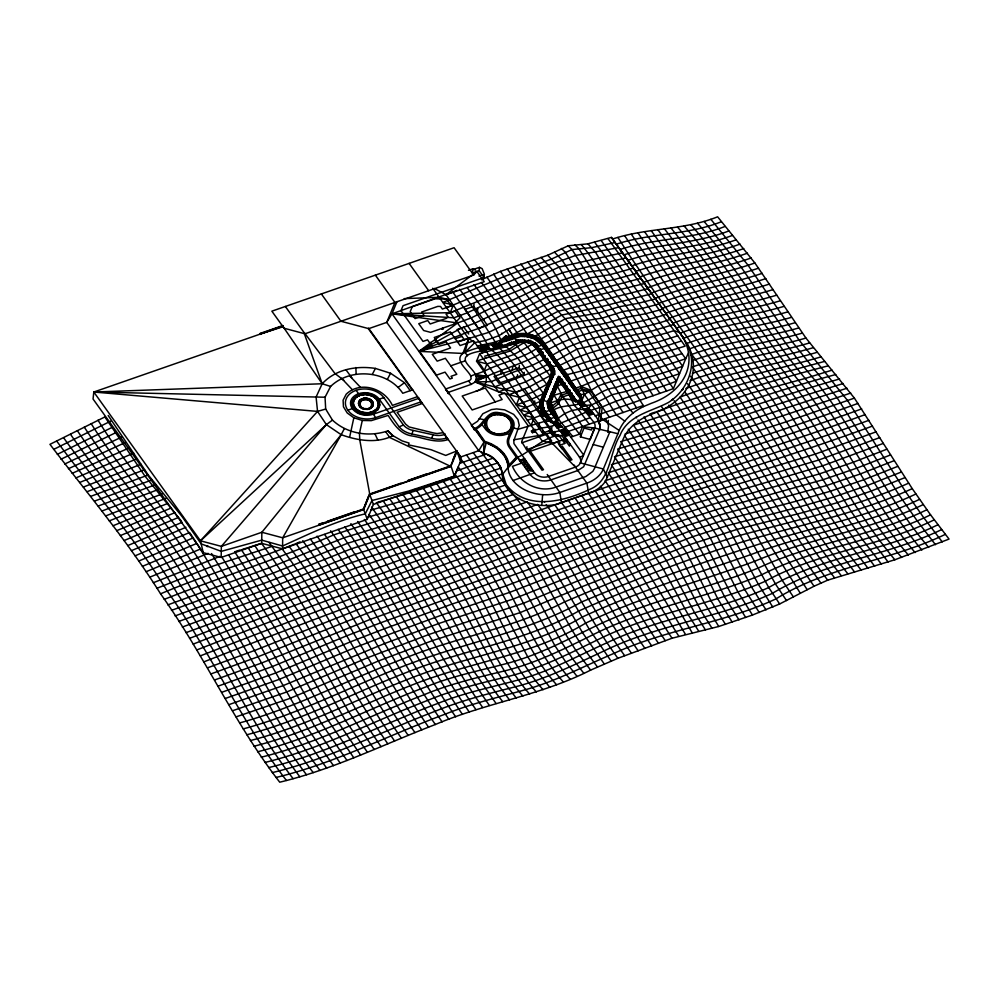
<?xml version="1.0" encoding="UTF-8"?>
<svg xmlns="http://www.w3.org/2000/svg" width="999" height="999" viewBox="0 0 999 999"><rect width="100%" height="100%" fill="white"/><g stroke="black" fill="none" stroke-linecap="round" stroke-linejoin="round"><path stroke-width="1.5" d="M542.682 403.271L543.843 410.152L544.018 408.491M365.696 409.278C356.768 409.927 356.993 396.953 366.059 398.676C374.975 398.014 374.75 410.989 365.696 409.278L365.696 408.641C358.204 409.19 358.391 398.301 366.009 399.75C373.501 399.188 373.301 410.089 365.696 408.641M366.233 393.693L366.221 394.405L372.577 396.091L375.174 397.764L376.086 397.377C388.986 409.553 364.56 420.679 355.669 410.564C342.757 398.401 367.182 387.275 376.086 397.377M544.355 346.491L542.519 343.931L542.332 345.592L544.205 347.615M546.803 349.9L544.967 347.34L544.792 349.013L547.927 352.297L549.075 354.982L549.25 353.034L547.415 350.761L547.24 352.422M550.474 354.745L550.324 356.144L549.687 355.831L549.862 354.17L551.698 356.456L551.673 358.616M551.785 411.75L549.949 409.19L549.775 410.851L554.208 416.995M554.145 360.152L552.31 357.592L552.135 359.253M481.406 279.745L500.487 271.378L547.702 255.257L568.206 245.791L587.912 243.843L595.454 252.235L606.268 269.568L635.888 309.465L679.545 373.713L625.649 391.508L612.325 394.63L591.733 404.87L588.498 407.954L584.003 409.515L578.259 409.353L571.628 410.564L564.81 413.561L556.343 419.518L552.222 414.223L552.397 412.599L554.233 414.885L554.208 417.045M556.593 363.286L556.443 364.685L554.582 362.662L554.757 361.001L556.593 363.286L556.568 365.434M559.04 366.983L557.205 364.41L557.03 366.084L558.903 368.094M561.488 370.392L559.652 367.832L559.477 369.493L561.351 371.516M563.936 373.813L562.1 371.253L561.925 372.914L563.786 374.925M566.383 377.222L564.547 374.662L564.373 376.323L566.233 378.346M568.831 380.644L566.995 378.072L566.82 379.745M571.278 384.053L569.442 381.493L569.268 383.154M571.715 386.576L571.89 384.902L573.726 387.187L573.701 389.348M576.173 390.884L574.338 388.324L574.163 389.985L575.998 392.532L576.186 390.597M578.621 394.293L576.785 391.733L576.61 393.394L578.483 395.417M283.117 326.698L260.289 334.053L260.364 333.354L282.867 325.524L282.792 326.223L93.806 392.02L93.057 399.026L203.222 552.659L221.179 557.43L221.353 546.366L326.373 424.625L332.455 420.104C347.103 433.853 369.193 437.3 387.924 430.856L392.932 435.689L402.172 440.921L409.041 443.057L408.479 444.855L431.006 449.687L445.741 455.432L457.067 450.824M221.179 557.43L261.688 543.331L261.85 532.267L341.208 434.702L344.305 428.696M261.688 543.331L282.53 548.876L282.692 537.812L341.208 434.702C357.542 440.609 376.96 443.818 392.932 435.689L387.949 430.844M506.63 337.974L516.945 334.528L527.647 333.753L535.626 336.301L540.047 339.136L540.746 340.634L536.063 337.637L527.622 334.94L527.647 333.753C517.994 332.392 507.567 335.477 500.124 341.621L503.796 346.74C513.498 344.68 527.285 337.262 535.277 347.515L550.674 369.155L551.523 372.802L550.998 375.187C556.393 369.967 549.575 362.812 546.428 358.678L545.079 361.176M537.737 350.936L539.085 348.439L535.639 343.831L535.564 346.99L550.249 367.482L551.773 371.128L551.311 374.812L540.859 399.837C537.337 408.716 545.054 417.257 551.186 422.627L557.929 420.279C556.793 413.074 546.853 408.042 549.675 400.025L559.315 376.648L562.749 381.443M522.677 342.045L524.413 341.446L529.383 342.52L535.564 346.99L534.378 346.441L535.639 343.831M547.952 403.608L548.888 406.506L550.037 406.668L556.605 416.471C554.058 412.262 548.264 407.58 550.474 401.948L559.178 380.819L559.315 376.648L559.452 381.206L550.686 402.46L550.237 406.069L549.175 404.008L547.952 403.608L547.877 402.135L550.162 404.845M580.719 434.053L580.419 436.85L590.247 439.473L594.692 428.022A10.277 7.48 6.1 0 0 593.868 422.277L576.236 400.224L575.112 400.611L572.29 398.214L558.379 378.896M499.063 414.772C480.694 412.599 483.728 437.062 501.56 433.591C517.494 432.255 511.863 414.11 499.063 414.772L499.113 413.661C487.012 411.151 485.239 425.661 475.899 428.871L484.89 441.421L487.937 442.457A36.713 26.723 6.1 0 1 508.578 462.362L509.128 464.985L516.283 457.192L509.303 447.452A16.696 12.15 6.1 0 1 507.954 438.111L512.712 426.248L512.487 422.215L511.163 419.642L507.642 416.383L499.113 413.661M366.009 399.75L366.059 398.676M365.522 414.26L365.597 412.937M549.712 418.606L549.6 417.957L551.848 421.079L544.467 421.441L518.444 429.183L512.262 427.659C509.852 432.942 503.508 434.79 498.114 434.415L498.151 433.653M539.672 349.725L535.214 343.806M545.317 411.975L545.242 412.962L545.454 410.751L545.392 411.563M551.323 366.046L551.923 366.795L548.876 362.637M549.55 418.394L547.764 415.397M551.523 358.391L547.889 352.684M551.76 413.586L547.664 405.781M556.418 365.222L554.02 361.376M562.362 380.869L564.148 383.866L563.561 383.117M564.772 384.677L566.608 387.287L566.783 385.614M567.257 387.699L569.055 390.696L568.456 389.947M568.693 381.718L568.831 380.357M571.278 383.766L571.103 385.714L566.246 378.446M569.705 391.108L571.503 394.118L570.854 393.806M572.152 394.53L573.95 397.527L573.351 396.778M573.551 389.123L569.917 383.416M540.409 349.712L540.459 348.913L540.259 351.124L542.12 353.134L541.52 352.385M540.409 351.336L539.722 349.288L539.822 349.937M542.857 354.745L542.17 352.697M545.304 358.166L545.229 356.968L542.707 354.533L542.919 352.322L542.732 353.983M547.752 361.576L546.428 359.215M547.752 359.965L547.814 359.153L547.602 361.363L549.462 363.374L549.65 361.713M547.839 414.972L547.902 414.173L547.689 416.371M559.989 378.658L559.865 377.897M562.437 382.068L562.499 379.645M564.885 385.477L564.947 383.054L564.885 383.866M567.332 388.898L567.332 387.275M569.78 390.696L569.842 389.885L569.792 392.27M572.24 395.729L572.227 394.106M682.205 336.213L687.836 344.905A77.21 56.194 6.1 0 1 661.788 410.114L649.412 415.109A62.887 45.767 6.1 0 0 623.301 438.811L605.756 480.769A39.485 28.746 6.1 0 1 592.944 491.733L556.893 504.258A39.436 28.696 6.1 0 1 541.77 505.407L542.644 494.655A35.577 25.899 6.1 0 1 508.079 467.869C507.817 454.732 495.679 445.454 483.991 442.12L391.983 313.811L397.015 301.586M524.35 342.083L524.413 341.446M540.559 351.548L541.021 352.135M539.41 341.758L539.522 340.696L540.134 341.845M260.539 334.403L260.364 333.354M282.854 326.623L282.929 325.924M351.785 403.009L353.109 402.709L353.446 405.332L352.172 405.706M353.609 400.487L354.995 398.151L353.609 400.487L352.36 400.387M353.446 405.332L356.618 409.752L359.215 411.413L358.529 412.4M354.87 407.592L347.877 410.239A20.542 14.948 6.1 0 1 356.081 390.322A20.542 14.948 6.1 0 1 383.878 397.702L403.446 425.025A15.41 11.214 6.1 0 0 411.138 429.957L435.015 435.189A15.41 11.214 6.1 0 0 442.919 434.977L444.742 434.453L442.932 432.704L437.075 433.554L433.616 432.967L409.066 426.948L405.619 424.138L397.127 412.3L422.077 403.608L420.854 401.898M356.168 396.016L357.068 396.528L359.902 395.392M354.67 407.492L356.631 409.578L355.669 410.564M359.79 395.042L357.068 396.528M359.415 406.019L360.502 406.056M359.215 411.413L356.631 409.578M362.387 398.663L362.937 400.137M362.575 393.793L362.899 394.493A12.587 9.153 6.1 0 1 377.959 406.78A12.587 9.153 6.1 0 1 356.818 409.453A12.587 9.153 6.1 0 1 362.974 394.505C368.481 393.369 376.211 396.128 378.346 402.185L379.57 402.247M361.888 413.661L362.287 412.387L368.918 412.837L374.737 410.814L375.587 411.925M366.233 394.23L362.899 394.493M369.543 394.78L369.867 394.293M369.18 414.16L368.918 412.837M372.602 395.916L373.226 395.554M362.125 407.917A7.28 5.295 6.1 0 1 360.914 399.488A7.28 5.295 6.1 0 1 372.29 401.361L371.203 402.335M371.89 412.125L375.674 417.632L421.303 401.748M318.693 525.274L363.386 509.415L368.494 496.491M376.923 399.912L378.696 404.632L379.957 404.945M377.16 399.662L383.866 397.714M377.897 409.952C375.399 407.629 372.639 414.248 368.893 413.012M379.383 407.567L378.196 406.843L376.823 409.19M378.696 404.632L378.184 407.018M363.386 509.415L369.605 493.768M282.53 548.876L367.245 519.38L363.686 509.615L369.917 493.968M419.006 350.499L418.918 351.373L462.862 353.434C480.756 344.667 501.086 344.605 519.23 336.576M418.469 397.789L421.566 403.221L421.191 402.709M418.743 399.3L418.856 398.326L373.214 414.223A15.41 11.214 6.1 0 1 352.372 408.678A15.41 11.214 6.1 0 1 358.529 393.731A15.41 11.214 6.1 0 1 379.37 399.275L399.125 426.81A20.542 14.948 6.1 0 0 409.365 433.391L434.215 438.861A20.542 14.948 6.1 0 0 447.202 437.862L447.09 438.823M455.082 310.876L459.965 317.882L453.409 324.425L442.719 328.147L443.331 328.996L442.207 329.395L442.357 328.072M451.398 305.931L446.491 299.101L435.052 298.813L412.237 306.73L410.177 311.738L415.072 318.569L424.076 315.434L421.628 312.025L437.824 306.381L440.522 306.456L442.395 309.053L451.411 305.719M445.741 389.897L445.854 388.936L469.742 380.469L471.128 378.883L470.716 376.011C467.957 369.805 453.796 360.364 462.862 353.434L468.593 338.549L488.748 332.367L550.486 302.06L640.821 278.371M448.189 393.306L448.301 392.345L471.116 384.403C492.994 371.166 518.731 366.021 540.934 353.559M444.368 433.903L447.465 439.335L447.152 438.299M444.642 435.414L444.817 433.753M566.308 438.736L559.24 441.171C545.067 425.449 536.101 406.031 522.527 389.785C512.874 375.324 504.32 358.891 489.885 348.838L478.434 328.521L464.835 309.016M369.53 494.468L450.537 466.271L450.611 465.571M367.245 519.38L373.401 504.433L454.395 476.236L450.911 465.759M475.499 270.13L472.827 268.818L472.377 273.014L479.133 270.667L479.483 267.332L482.155 268.656L484.378 274.163L484.028 277.497L403.034 305.694L400.986 310.677L423.014 341.408L427.522 339.847L429.657 342.832L430.781 342.432L431.393 343.294L430.269 343.681L432.417 346.665L419.368 351.211L436.501 375.112L445.054 372.14L449.95 378.971L452.36 378.134L451.048 376.298L456.83 374.288L445.367 358.291L437.175 361.151L432.28 354.32L450.599 347.939L446.228 341.858L439.16 344.318L437.025 341.333L435.901 341.72L435.289 340.871L436.413 340.484L434.265 337.487L445.279 333.654L444.655 332.804L445.791 332.417L446.403 333.266L450.337 331.893L460.127 345.554L473.626 340.859L482.205 352.809L506.368 346.715L517.807 358.129L543.556 393.618L529.87 400.05L516.358 404.92L519.443 397.402L533.016 391.958L546.828 384.365L514.248 342.595M629.807 263.012L606.268 269.568L586.475 272.277L539.398 287.612L511.988 300.449L491.695 307.842L471.128 317.944L457.592 322.964L418.918 351.373L464.935 333.216L487.437 325.374L473.776 306.331L474.013 304.121M474.762 323.389L452.797 292.02L391.983 313.811L386.738 322.377L368.731 328.646L340.934 321.253L321.353 293.943M477.46 311.463L477.809 308.129M471.64 426.011L471.753 425.05L477.51 421.328L482.854 413.736L491.433 409.59L496.628 408.928L504.595 409.865L513.648 414.36L517.919 419.518L519.28 425.349L513.798 440.684L513.961 443.618L534.515 472.814A10.277 7.48 6.1 0 0 548.401 476.511L575.412 467.107A10.277 7.48 6.1 0 0 579.507 457.142L583.241 455.844M483.766 320.254L483.903 319.018M474.088 429.42L474.275 427.759M484.652 356.218L508.878 349.625L518.581 342.719M501.785 333.816L501.848 333.167M490.671 444.68L490.746 443.981L493.731 446.316M504.245 337.125L506.118 335.939M500.774 374.076L501.011 371.853M504.957 341.009L504.857 337.949L500.124 341.621M506.331 338.861L505.806 340.709L506.331 338.861C515.209 334.902 525.861 332.792 534.902 337.512L534.727 339.173L542.032 345.167L537.537 346.728L535.177 344.193L530.269 341.421M496.565 448.164L496.64 447.465M517.482 456.918L508.503 466.708C508.116 458.978 503.009 452.297 496.915 447.902L496.99 447.202M508.429 339.473L509.353 337.874L509.178 339.535L506.181 340.259M508.291 343.693L508.991 344.18L511.675 342.507L515.746 341.795L516.308 339.722M508.628 344.156L509.14 342.782M509.453 339.435L509.915 337.674L510.726 338.311C521.241 334.203 535.302 335.302 542.382 345.154L544.18 348.151L544.355 346.203M510.676 338.698L510.826 337.287L510.302 339.148L513.686 337.924L513.848 336.301L512.924 337.912M512.4 334.727L511.238 332.48M511.251 338.449L509.353 336.388L508.516 337.637M511.251 343.406L511.401 342.008M501.448 452.422L499.987 450.249M501.86 452.222L500.387 450.025M513.498 342.62L516.171 340.946C529.732 336.888 491.496 350.599 488.436 349.088C481.755 351.773 462.812 352.222 465.422 360.776C467.769 367.37 480.332 373.988 474.962 381.918L498.588 391.908L519.443 397.402M513.961 337.874L514.423 336.114L517.132 335.427L516.67 337.075M512.362 370.042L512.724 366.708M503.434 454.782L503.508 454.083M503.871 454.62L503.946 453.921M516.733 340.746L514.235 337.774M506.381 459.852L506.456 459.14M506.88 459.752L506.955 459.053M507.33 462.487L507.405 461.788M518.506 340.659L520.479 339.885M507.829 462.437L507.904 461.738M551.873 427.122L551.56 429.982L542.569 433.116L532.579 419.193L532.767 417.445L529.195 411.451L515.546 392.345M517.257 376.873L517.494 374.65M507.892 465.172L507.967 464.473M519.605 334.977L519.23 336.613L521.878 336.376L522.165 334.79M541.77 505.407A40.734 29.645 6.1 0 1 502.697 478.496L502.222 474.9L508.154 467.17M508.503 466.708L508.578 466.009M519.118 367.694L494.018 376.423L498.913 383.254L524.013 374.525L519.118 367.694L519.355 365.472M522.539 336.426L523.214 336.401M520.429 340.322L522.465 339.735M522.739 335.839L522.827 334.927L523.763 335.402M523.876 336.451L524.55 336.426M521.878 336.413L524.55 336.476L524.762 334.84M524.463 339.772L532.055 342.245M530.469 337.5L527.222 336.775L527.347 335.14M524.013 374.525L524.25 372.302M538.186 408.316L524.575 388.923M530.319 341.034L528.384 340.821M531.093 337.749L531.73 337.899M534.727 339.173L532.355 338.099L532.317 336.463L537.087 338.748L536.913 340.422M521.715 442.869L546.815 434.128L551.71 440.959L526.61 449.7L521.64 441.745L528.221 425.774L504.795 393.119L499.013 395.129L502.16 399.525L472.177 409.965L462.187 396.041L485.277 388.012L495.254 401.923M533.741 342.732L534.065 343.394M535.177 344.243L535.352 342.582M536.463 345.429L536.638 343.768M537.562 340.247L537.662 339.335L538.336 340.309M526.61 449.7L526.935 446.715M537.812 347.702L537.712 345.067L537.537 346.728L553.658 370.03L553.846 368.369M538.886 341.845L539.06 340.184L537.087 338.748M540.022 349.712L544.48 348.576L544.143 346.678M540.596 343.431L540.771 341.77L538.648 340.047M534.515 403.196L534.752 400.974M534.989 429.233L534.702 431.918L532.455 432.692L532.742 430.02M542.182 345.379L542.207 343.506L540.309 341.583L552.01 357.155L551.823 358.828M541.633 351.423L541.808 352.934M542.981 345.904L543.131 344.505M542.432 353.559L542.607 351.898M538.424 406.094L538.099 409.19L541.77 414.31M545.429 349.313L545.579 347.914M545.367 355.744L545.154 357.942L547.065 359.528M546.803 349.625L546.628 351.573L544.218 347.714M546.928 351.998L547.102 350.337M538.886 427.997L539.373 423.526M540.996 408.404L541.583 416.059L554.607 434.228L562.087 435.864L569.442 446.103L569.717 443.481M546.378 359.652L547.202 358.304M548.026 351.336L547.877 352.734L547.24 352.372M542.819 401.336L542.657 402.709L543.568 397.952L540.834 399.837L542.307 398.064L552.459 373.414L553.733 373.301L554.183 371.89L551.373 374.013M550.998 375.187L552.459 373.414L553.733 373.301L543.006 400.774L544.755 395.754L544.03 397.752M547.477 360.602L547.502 358.728M558.528 376.723L548.226 401.798L543.306 400.499L544.155 398.564L543.493 398.838M543.768 398.376L543.306 399.513M543.044 408.241L543.219 406.581M548.214 362.212L548.676 362.862M544.667 397.19L545.117 394.867M549.375 355.407L549.038 353.509M548.975 361.663L549.15 363.174M545.754 394.068L547.664 388.711M549.775 363.811L549.949 362.137M542.569 433.116L542.882 430.144M579.507 457.142L563.186 434.478L552.31 422.24L544.967 411.988L542.632 405.856M550.049 364.772L550.262 362.562M550.199 364.985L550.661 365.584M547.752 389.71L547.702 388.511M547.652 388.948L549.113 385.189M551.698 356.456L551.548 357.854L550.337 356.106M549.2 386.188L549.562 384.278M551.423 365.085L551.123 366.221M549.288 385.964L550.561 381.655M549.637 408.753L548.251 407.08L548.626 409.041L548.026 407.567L547.177 402.522L548.801 407.38L554.545 415.584L549.125 408.516L549.462 410.427L558.466 422.864L568.506 433.991L583.591 454.982M548.226 401.798L548.401 400.137L547.602 404.67L548.051 400.674L550.312 403.633M553.995 361.263L552.922 358.154M548.588 399.7L548.401 401.361L549.687 399.213M550.387 383.329L550.711 380.507L550.561 382.879M552.397 365.559L552.222 367.22L556.718 365.659L556.905 363.986L552.31 358.054M548.026 407.617L548.201 405.944M547.564 415.621L547.589 413.736M548.951 401.024L549.1 399.625M550.561 381.905L554.957 370.916M549.85 396.615L549.675 399.263L551.485 392.657M553.071 368.594L551.96 366.358M543.406 399.737L552.16 376.985L551.286 380.144M554.145 359.865L553.97 361.813L551.573 357.954M552.197 378.921L553.458 374.613L553.284 376.286M554.27 362.237L553.933 360.327M549.612 410.639L548.626 409.003M551.585 394.143L552.584 392.17M543.306 400.499L553.646 374.175L555.219 374.15M552.01 392.57L551.136 395.741M554.27 371.303L553.908 374.425L554.358 370.429L551.523 372.802M555.382 363.186L555.369 361.576M550.412 411.163L550.561 409.752M552.747 389.573L552.584 392.22L556.98 381.206M549.912 418.381L550.012 419.031L554.358 417.257L554.582 415.147L555.706 414.76L551.011 402.847C558.603 399.825 568.144 396.903 575.574 401.76L576.698 401.373L558.666 376.223L558.379 377.147L559.615 377.023M551.873 404.72L551.673 406.643L556.942 402.247L560.576 395.542L560.851 392.957L557.355 386.188L561.438 384.39M552.572 390.01L552.734 390.809L553.309 390.409L552.934 389.135M553.846 388.149L554.208 386.051M553.309 390.459L554.383 385.614M551.61 413.411L551.785 411.463M552.072 414.011L552.085 412.175L550.736 412.225M554.02 386.488L554.183 387.287L554.944 386.451M550.387 409.565L552.897 408.354L553.009 407.217M555.656 382.53L555.481 385.164L555.469 382.967L555.631 383.766M557.667 366.383L557.817 364.985M555.931 383.579L557.28 378.571M552.859 414.573L553.009 413.174M558.429 376.71L556.93 381.643M559.053 366.695L558.866 368.643L556.468 364.785M554.083 416.283L554.233 414.885M559.328 369.28L558.828 367.157M526.71 448.826L542.032 470.192L543.506 469.68L530.307 451.273L557.317 441.87L570.516 460.277L571.99 459.765L562.2 446.103L561.913 448.726L559.465 445.317L564.735 443.481L559.84 436.65L552.36 435.015L552.659 432.155M560.127 369.805L560.277 368.406M556.942 402.247L557.23 399.588M559.989 377.035L559.84 378.434L561.7 380.457M554.607 434.228L554.92 431.368M561.5 370.105L561.313 372.053L558.916 368.206M552.897 408.354L558.179 403.958L558.429 401.536M561.613 372.49L561.8 370.816L557.205 364.885M561.063 380.144L561.213 378.746M561.863 380.669L561.888 378.796M562.562 373.226L562.712 371.815M563.936 373.526L563.761 375.474L561.363 371.616M564.06 375.899L563.723 373.988M558.179 403.958L561.8 397.24L562.025 395.055L582.567 426.673L594.692 428.022L617.894 433.728L619.155 430.432A68.032 49.513 6.1 0 1 643.493 406.581L651.485 403.246A72.065 52.447 6.1 0 0 679.707 332.592L611.438 237.4L587.912 243.843M563.511 383.554L563.661 382.155M565.009 376.635L565.159 375.237M564.46 384.29L564.635 382.629M566.383 376.948L566.208 378.883L563.798 375.037M559.465 445.317L559.777 442.395M566.508 379.308L566.171 377.41M566.283 387.125L566.008 386.538L566.645 386.85M567.607 378.646L567.457 380.045L566.82 379.695M562.087 435.864L562.35 433.454L643.306 405.519L643.493 406.581M568.955 382.729L569.143 381.069L567.782 381.118M568.406 390.384L568.556 388.986M570.054 382.068L569.905 383.466L569.268 383.117M569.505 391.333L569.405 390.684M564.735 443.481L565.047 440.621M570.242 392.944L570.704 393.544M571.403 386.138L571.066 384.24M572.502 385.477L572.352 386.875L571.715 386.526M571.803 394.543L571.977 392.869M566.995 442.694L567.27 440.072M573.726 387.187L573.576 388.586L572.365 386.838M573.851 389.56L574.038 387.899L572.677 387.949M573.301 397.215L573.451 395.816M574.812 390.297L574.962 388.898M576.311 392.969L575.961 391.071M496.915 447.902L484.353 441.845L474.65 428.309C483.029 426.223 486.638 409.702 499.138 412.724C504.12 413.099 509.24 415.147 512.287 419.255C517.02 425.337 511.113 432.604 509.178 438.436A15.41 11.214 6.1 0 0 510.427 447.053L530.007 474.375C534.752 480.519 543.693 482.292 550.861 479.92L577.859 470.517L583.628 466.795L599.612 429.333L599.512 430.207L600.237 426.461L600.137 427.335C599.35 416.034 588.036 409.103 581.78 400.587L577.285 402.147L576.398 400.899M577.26 393.706L577.41 392.307M578.633 394.018L578.446 395.966L573.601 388.698M578.758 396.391L578.983 394.28L584.403 394.43L598.314 385.864L605.082 383.404L658.741 367.707L685.689 358.766L688.511 352.734M576.485 389.997L580.819 388.486L581.043 386.388C559.765 344.38 525.986 310.714 500.487 271.378M576.261 392.207L582.042 390.197L582.167 389.061M577.859 470.517L577.934 469.817M600.149 424.987L600.062 425.861L598.276 421.59L599.962 407.817L589.01 391.82M609.565 417.257L591.196 391.67L591.321 390.522C570.392 345.254 535.601 309.378 507.255 268.943M590.247 439.473L590.347 438.586M593.881 430.656L593.968 429.782M598.364 420.716L598.276 421.59L605.794 418.968L608.591 425.624L607.717 432.167L607.817 431.293L609.889 431.793L595.079 466.808M599.113 422.964L599.213 422.09M599.712 424.4L599.812 423.526M608.054 423.339L608.366 420.367M600.524 420.804L602.222 407.043L591.321 390.522L581.043 386.388L575.674 388.037M542.482 404.32L542.981 399.837L540.172 401.96M526.023 342.282L526.111 341.646M510.726 338.249L501.723 341.708L501.111 340.859L513.186 335.801L524.825 333.928M527.659 342.632L528.246 339.648M500.761 414.972L500.986 413.886M353.097 402.884L353.634 400.312M349.613 437.25L353.846 417.769L347.227 412.974L343.456 406.805L343.094 400.212L346.203 394.193C360.477 380.444 384.59 388.449 392.395 405.407L417.17 396.778L418.394 398.489M447.202 437.862L447.889 439.622C435.751 443.781 423.289 437.537 411.288 435.851C400.174 434.003 393.793 424.15 388.136 415.422L371.278 420.641L362.287 420.467L359.44 433.529L359.802 440.109L369.842 494.667L373.401 504.433M486.213 442.869L483.591 453.271C499.5 456.58 501.935 472.34 506.256 484.74L424.587 513.174L343.968 537.824L269.28 567.769L167.844 604.882M529.233 343.132L529.97 340.197M467.47 355.794L465.022 352.385L468.593 338.549L432.704 288.249M498.114 434.415C491.083 434.215 482.03 427.784 485.477 419.992L486.688 420.492M521.603 334.528L522.14 333.866M530.706 343.781L531.605 340.909M411.938 434.066L413.062 430.482M541.146 399.475C537.762 407.954 544.942 416.196 550.724 421.478M542.295 398.064C539.16 405.182 544.905 411.888 548.963 417.107L547.614 419.605M542.719 402.385L543.543 399.612M553.458 375.836L553.958 373.988M554.308 373.901L554.77 372.427M547.777 403.221L552.809 390.359M367.57 400L367.932 398.988M502.397 415.322L502.784 414.26M532.08 344.555L533.116 341.758M457.592 322.964L391.983 313.811L450.249 312.675L453.359 304.982L548.576 265.259L575.624 255.444L618.793 247.64M531.043 425.412L533.616 419.143M431.605 438.299L433.054 434.765M485.039 351.823L479.632 353.696L476.548 361.176L498.588 391.908L525.661 381.83L550.374 369.43M470.716 376.011L483.903 371.416L486.975 363.948L513.986 354.47L532.417 344.156M452.797 460.264L456.618 450.974L450.537 466.271M369.842 494.667L450.836 466.471L456.993 451.523L460.739 456.955L460.551 461.288L454.395 476.236M544.755 395.991L545.479 394.193M547.889 389.048L546.977 390.272M551.873 379.37L552.06 377.947M553.508 375.399L552.784 376.186M557.105 379.008L557.08 380.244L557.667 379.845M554.757 386.925L555.481 385.127M570.816 437.162L579.482 434.14L582.567 426.673M580.419 436.85L584.053 428.047L591.42 430.007L592.145 428.246L594.605 428.896M594.692 428.022L580.344 462.887L603.359 469.006L607.479 477.435M595.379 466.883L592.819 471.366L585.901 476.511L555.694 487.2C538.386 493.331 519.492 482.767 512.45 466.346L521.441 463.211L517.457 457.642M617.894 433.728L603.359 469.006A34.341 25 6.1 0 1 586.888 483.104L559.865 492.482A34.303 24.963 6.1 0 1 542.644 494.655M594.954 415.959L673.388 388.648L685.689 358.766L601.261 240.622M108.179 415.484L148.239 474.975L181.818 516.208L201.199 543.881L221.278 551.361L261.726 540.134L282.567 545.991C309.528 533.853 336.276 520.616 365.247 513.873L371.978 500.524L408.591 491.071L454.37 476.161L458.216 466.983L511.688 539.984L533.204 575.611L565.022 633.291L575.849 650.374L590.621 670.117L617.882 658.291L672.015 638.236L718.756 626.485L752.472 615.034L779.645 603.983L814.048 586.226L827.684 580.169L894.854 559.765L949.05 539.073L930.544 514.822L912.237 488.623L854.395 398.114L805.943 338.062L754.882 262.987L717.619 216.808C684.053 230.407 646.753 227.61 612.574 239.036M682.017 353.634L601.473 377.684L581.043 386.388L584.403 394.43L582.33 399.413L581.206 399.8L542.032 345.117M533.316 345.442L534.465 342.744M518.631 334.752L519.505 334.066M514.098 439.747L538.399 435.626L559.852 430.719L564.348 429.158L565.297 427.197L590.459 417.52M518.743 340.397L517.832 342.282L508.828 345.417L504.782 345.979L504.17 345.13L503.184 345.891M332.455 420.104L325.686 409.053L325.037 397.227L330.607 386.438C350.199 367.382 387.5 370.242 402.759 393.269L412.724 389.797M372.302 374.413L375.399 368.419L390.534 373.251L404.483 382.679L410.214 390.671M387.437 379.245L390.534 373.251M494.393 433.741L494.767 433.042M504.008 415.834L504.545 414.835M535.277 347.515L536.638 345.017M540.184 354.345L541.533 351.848M542.632 357.754L543.98 355.269L539.897 349.575M547.527 364.585L548.876 362.1M549.974 368.007L551.323 365.509M542.719 412.774L544.068 410.277M559.765 381.668L561.126 379.17M545.167 416.183L546.515 413.698M562.212 385.077L563.561 382.58L567.644 388.274M564.66 388.499L566.008 386.001M567.107 391.908L568.456 389.41L572.539 395.104M569.555 395.317L570.904 392.832M572.002 398.738L573.351 396.241L575.574 401.76L572.002 398.738L559.452 381.206M552.097 366.77L550.674 369.155L550.249 367.482L553.334 366.059M542.857 408.329L541.433 410.714L542.994 412.25L542.857 408.329L544.105 407.617M551.173 370.342L552.647 368.082M540.534 408.554L543.306 405.706M504.02 339.198L513.011 336.064L513.848 334.815L516.945 334.528M369.031 400.549L369.655 399.637M506.268 484.752C526.96 511.213 564.073 501.535 589.847 489.335C611.463 480.531 609.103 452.772 620.029 435.364C628.009 415.035 651.56 411.563 668.531 402.41C687.911 390.272 698.626 363.661 686.4 342.819M551.448 371.566L554.283 368.956M540.022 406.356L542.844 403.746L542.744 401.785L539.897 404.145M527.497 334.228L530.432 334.353L530.569 335.577M505.457 416.471L506.143 415.522M549.562 378.708L551.011 376.935L552.285 376.823M548.101 382.23L549.562 380.457L550.836 380.344M546.653 385.751L548.114 383.978L549.388 383.866M545.204 389.273L546.653 387.5L547.939 387.387M543.756 392.794L545.204 391.021L546.478 390.909M542.307 396.316L543.756 394.543L545.029 394.43M511.675 342.507L509.04 343.743M473.688 275.037L454.095 247.727L271.853 311.176L284.103 328.246L304.945 333.791L473.688 275.037L476.885 271.453L484.228 281.693L446.016 294.693L434.453 288.499M203.222 552.659L200.499 540.821L317.545 411.401L325.686 409.053M508.079 467.869L517.769 457.305C531.655 450.586 542.37 438.211 558.254 435.302M506.818 417.245L507.642 416.383M546.203 392.232L545.479 394.23L546.028 393.893M465.022 352.385L474.85 342.557L485.589 340.509L499.113 335.602L513.061 326.76L554.17 306.905L567.607 302.747L644.492 283.504M544.467 421.441L547.839 418.194M330.607 386.438L322.19 383.753L93.806 392.02L200.499 540.821L326.373 424.625L341.208 434.702M370.267 401.348L371.128 400.574M357.093 396.353L354.97 398.326L353.858 398.002M490.996 432.38L491.683 431.805M530.107 334.79L533.104 335.202L533.391 336.476M508.054 418.131L509.003 417.357M500.736 342.47L505.469 338.811M503.796 346.74L507.592 343.793M471.94 275.162L446.016 294.693L475.262 336.925L485.489 349.737L489.96 357.392L501.248 370.154L512.1 387.1L548.788 438.661L552.484 443.544L575.412 467.107L586.888 483.104L588.723 493.469M474.413 273.314L476.885 271.453M568.081 392.607L574.437 405.594L578.259 409.353L581.443 406.98L585.951 405.407L591.733 404.87L602.809 419.63L619.155 430.432M398.414 387.2L404.483 382.679M509.128 419.13L510.177 418.456M518.593 335.701L517.432 336.426L517.544 335.364L518.593 335.701L517.594 335.439M537.287 348.114C521.141 359.365 501.148 362.262 483.903 371.416M549.875 383.229L550.599 381.468M548.426 386.75L549.15 384.99M548.376 387.187L549.475 384.303M555.656 383.753L555.831 382.093M546.928 390.709L548.026 387.824M545.529 393.793L546.253 392.033M544.08 397.315L544.805 395.554M526.336 341.258L510.127 351.074L483.304 358.828M477.297 345.979L489.76 343.331A28.172 16.209 -35.6 0 0 492.694 342.732L499.925 340.422L506.555 335.676L507.804 337.237L557.917 311.401L648.176 288.624M534.415 336.551L565.584 318.619L598.676 312.999L619.105 306.805L638.711 303.197L655.519 298.863M493.706 274.076C512.4 304.533 537.375 330.432 556.193 360.651L576.923 349.151L596.903 344.63L617.045 338.549L650.287 331.506L673.875 324.475M552.559 355.194C588.124 333.254 631.468 333.042 670.204 319.355M532.629 335.602L535.626 336.301L536.063 337.637M590.621 670.117C541.383 695.242 485.939 702.909 435.352 724.512C383.716 744.342 333.753 769.255 279.72 782.192C234.191 723.239 203.871 654.37 160.577 593.831C127.597 541.196 87.612 493.568 49.95 444.343L104.87 416.945L144.967 476.111L181.306 521.041M544.318 359.278L531.955 365.509L511.688 372.752L491.246 381.643L474.962 381.918L515.771 392.257L529.333 386.9L550.024 375.774L524.025 342.582M541.433 407.355L523.701 415.159L534.128 417.882L543.606 414.36M541.67 338.586L569.293 323.326L602.36 318.057L622.877 311.601L642.394 308.354L659.19 303.983M476.011 391.233C492.157 386.526 486.75 369.505 476.873 361.064M510.014 420.217L511.163 419.642M542.894 400.711L543.581 400.387M556.193 360.651L559.902 365.409C595.379 346.491 636.213 342.907 674.1 330.607L679.707 332.592L683.516 338.112L611.438 237.4M548.001 364.348L528.821 373.564L494.917 386.788M112.2 427.335L57.318 454.37M53.634 449.413L110.739 421.128M115.847 432.629L61.014 459.228M545.379 343.381L572.839 329.72L606.031 323.177L626.41 317.357L646.041 313.649L662.861 309.103M548.988 349.163C585.077 328.559 627.584 326.885 666.533 314.235M474.85 342.557L468.593 338.549L418.918 351.373L461.263 328.097L474.787 323.214L495.317 313.511L515.659 305.594L543.131 292.145L569.855 284.965L590.109 277.797L609.939 274.688L633.478 268.132M64.735 464.011L121.703 437.062M131.431 550.674L185.914 527.297M127.76 545.591L182.23 522.252M135.102 555.831L189.585 532.504L196.129 542.282M124.076 540.571L178.534 517.382M138.761 561.051L193.232 537.874M68.444 468.706L125.337 442.495M120.38 535.601L174.825 512.662M142.42 566.346L196.853 543.394L225.587 590.509L254.52 635.614L307.879 728.758L333.466 765.671M146.066 571.728L200.474 549.038M915.883 494.018C862.274 519.368 803.496 529.145 747.664 547.839C690.384 566.545 633.491 586.513 578.446 611.138C525.886 641.308 465.209 649.238 409.553 671.291C355.107 691.97 303.371 719.929 246.803 734.777M919.542 499.338C865.896 525.149 806.468 533.616 751.173 554.495C694.342 574.175 636.688 591.77 582.017 617.182C531.868 646.815 473.801 654.969 419.905 674.7C363.037 695.741 309.365 725.324 250.399 740.559M923.201 504.582C869.48 530.756 809.377 538.099 754.67 561.276C698.401 582.192 639.897 596.977 585.601 623.164C533.566 654.682 472.539 661.613 416.72 683.204C362.4 703.983 310.664 731.842 254.021 746.228M926.86 509.74C873.014 536.188 812.274 542.657 758.166 568.069C704.869 589.51 648.064 600.911 596.028 625.874C567.17 639.722 538.648 654.957 507.542 663.286C480.581 670.504 453.022 675.824 427.085 686.45C370.367 707.592 316.646 736.975 257.642 751.772M930.544 514.822C876.51 541.433 815.196 547.302 761.675 574.787C706.48 597.964 646.578 607.704 592.794 634.815C564.285 648.963 535.526 663.299 504.445 670.941C477.222 677.509 449.85 683.953 423.913 694.792C369.717 715.584 317.932 743.181 261.288 757.18M934.227 519.817C880.007 546.49 818.193 552.022 765.197 581.318C710.351 605.182 650.137 613.336 596.415 640.409C567.819 654.357 539.135 668.818 508.079 676.498C480.844 683.129 453.471 689.61 427.535 700.449C373.376 721.191 321.566 748.613 264.947 762.462M937.924 524.75C883.491 551.386 821.34 556.843 768.743 587.524C716.533 611.213 658.703 617.906 606.88 642.807C577.722 655.906 549.45 671.49 518.431 679.919C491.471 687.3 463.923 692.806 437.937 703.396C381.368 724.45 327.56 753.271 268.619 767.607M116.683 530.681L171.091 508.054M488.136 430.432L489.098 430.032M300 541.87L295.916 543.581C340.409 603.546 372.49 671.415 414.985 732.617M912.237 488.623C858.616 513.461 800.411 524.637 744.143 541.383C688.835 558.391 635.064 579.695 581.705 601.935C528.721 631.206 468.906 641.833 412.749 662.712C355.744 683.541 302.06 713.136 243.207 728.895M941.62 529.595C887 556.131 824.65 561.7 772.339 593.381C717.956 618.131 657.579 624.75 603.708 651.086C574.924 664.46 546.341 678.87 515.422 686.788C488.161 693.668 460.864 700.686 434.802 711.413C380.719 731.98 328.833 758.978 272.302 772.602M72.178 473.339L128.971 447.989M530.444 412.862L520.029 410.04L540.459 401.323C525.811 383.678 515.284 363.074 498.676 347.24C485.826 327.809 473.976 307.729 459.59 289.273M908.603 483.154C854.919 507.492 797.19 519.967 740.571 535.227C680.431 553.409 622.315 577.534 564.485 601.935C513.124 628.334 455.507 637.312 402.41 659.178C347.839 679.645 296.066 707.517 239.623 722.926M945.329 534.365C890.559 560.776 828.084 566.545 775.973 598.876C724.063 623.151 666.258 629.245 614.198 653.284C584.89 665.709 556.618 680.918 525.836 689.597C498.801 697.227 471.341 703.596 445.229 714.148C388.736 734.989 334.827 763.298 275.999 777.472M160.577 593.831C204.433 575.074 250.299 561.763 294.555 544.155M904.982 477.609L871.041 491.121L837.312 502.672L803.795 512.325L736.975 529.408L689.859 544.617L581.368 586.95L520.129 612.624L432.667 640.546L378.496 660.963L290.022 698.388L236.051 716.882M552.185 377.697L552.847 377.422M549.288 384.74L549.949 384.465M546.391 391.783L547.052 391.508M901.36 472.015L867.419 485.477L833.69 497.027L800.162 506.743L726.648 525.824L692.994 536.613L577.784 580.918L523.414 603.284L429.095 634.427L368.144 657.529L286.476 692.07L232.48 710.776M399.125 426.81L403.446 425.025M149.7 577.197L208.129 553.371M897.739 466.371L863.81 479.757L830.082 491.321L796.553 501.111L722.989 520.479L689.347 531.281L587.774 569.605L513.149 599.05L439.061 623.413L384.927 643.406L282.929 685.701L228.921 704.632M112.987 525.774L167.357 503.558M894.13 460.676L860.214 474.001L826.485 485.564L719.342 515.147L685.689 525.986L584.203 563.573L509.64 592.382L442.245 614.885L388.136 634.765L354.233 647.914L279.395 679.32L225.362 698.451M890.521 454.945L856.605 468.194L822.876 479.77L715.696 509.827L682.042 520.704L580.619 557.554L506.118 585.851L452.185 604.02L384.565 628.696L350.674 641.758L275.861 672.926L221.803 692.282M452.797 292.02L456.868 290.372M75.899 477.934L133.704 453.096M886.912 449.188L853.009 462.35L819.28 473.938L712.037 504.495L678.383 515.459L380.981 622.677L347.103 635.664L272.315 666.558L218.244 686.101M109.291 520.879L165.797 498.339M153.334 582.717L219.817 556.418M883.316 443.406L822.427 465.884L694.942 503.371L580.207 543.206L499.001 573.376L370.629 619.243L262 662.861L214.673 679.957M360.614 407.367L361.438 407.043M879.707 437.612L818.83 460.002L698.014 495.979L569.867 539.76L495.417 567.457L367.045 613.349L258.441 656.593L211.114 673.863M446.578 307.542L453.359 304.982L442.907 302.422L504.158 276.523L551.523 259.053L572.027 249.563L591.733 247.652L615.109 242.52M79.633 482.505L136.226 459.078M876.111 431.83L815.234 454.12L694.355 490.734L559.502 536.376L485.064 564.085L363.449 607.542L254.895 650.374L207.53 667.832M105.594 515.971L162.05 493.943M156.955 588.274L211.251 566.708L271.903 546.428C318.069 607.954 350.637 678.109 394.593 740.996M872.502 426.049C763.736 466.221 651.448 496.041 542.382 535.501C429.245 576.76 316.096 617.944 203.958 661.825M868.905 420.292C764.56 458.728 657.217 488.411 552.26 525.174C434.69 568.019 316.92 610.289 200.374 655.868M865.296 414.56C760.851 452.872 653.683 483.204 548.613 519.805C431.081 562.549 313.261 604.37 196.778 649.962M83.367 487.087L140.946 464.26M101.91 511.026L158.292 489.51M479.632 353.696L534.727 430.532L540.134 428.496M861.675 408.878C750.424 449.562 636.238 481.693 524.7 521.665C414.073 562.225 302.847 600.948 193.182 644.118M510.726 421.353L511.938 420.904M450.249 312.675L538.611 276.386L559.103 267.108L622.464 252.772M858.041 403.384C760.152 439.235 659.765 467.719 561.513 502.584C594.555 548.439 619.842 599.288 651.698 645.903M721.315 221.753C687.737 235.314 650.461 232.804 616.283 244.218L655.032 298.364C688.723 285.502 724.5 279.77 758.553 268.144M725.024 226.448C691.408 239.785 654.245 238.124 620.067 249.5M854.395 398.114L786.9 421.578L605.119 480.731L663.211 568.993L687.911 614.198L698.751 631.256M728.771 230.981C695.079 244.018 658.079 243.494 623.925 254.882M164.211 599.375C220.392 577.135 278.097 559.053 333.554 534.977C390.047 515.846 448.052 501.298 503.696 479.508M732.517 235.377C698.776 248.139 661.962 248.863 627.834 260.352M87.088 491.683L144.58 469.717M98.227 506.018L155.644 484.652M513.074 480.531L534.515 472.814M736.275 239.735C702.472 252.272 665.871 254.221 631.78 265.871M497.852 462.849L416.608 490.659L383.042 500.711L441.408 586.351L455.731 610.252L487.5 668.456L498.364 685.202L509.465 699.824M850.711 393.069L682.23 449.363L608.254 472.714L666.395 560.514L694.58 612.699L705.406 629.857M740.022 244.093C706.181 256.481 669.78 259.553 635.739 271.416M743.768 248.551C709.864 260.776 673.663 264.86 639.685 276.935M509.015 394.68L515.771 392.257M747.502 253.147C713.561 265.272 677.522 270.117 643.606 282.405M527.372 420.292L532.779 418.369M509.29 489.785L428.259 518.294L347.602 543.281L272.914 573.239L171.466 610.377M512.999 494.58L431.93 523.426L351.236 548.838L269.78 581.243L175.1 615.921M847.002 388.211C768.393 413.511 690.334 440.497 611.388 464.685M502.472 473.751L417.232 502.972L367.62 517.245M751.198 257.954C717.245 269.992 681.306 275.274 647.477 287.812M90.822 496.316L148.239 474.975M94.53 501.086L151.935 479.945M559.24 441.171L552.484 443.544L542.07 440.771L534.727 430.532M501.073 468.007L420.292 495.729L370.654 510.214M843.293 383.529C766.67 406.818 691.32 434.103 614.51 456.743M519.605 498.364L435.601 528.571L354.845 554.457L273.439 586.6L178.721 621.478M182.355 627.047L277.085 591.945L351.71 562.562L432.517 536.038L527.16 501.848C564.223 550.124 588.998 606.418 624.662 655.656M185.976 632.654L240.072 612.862L355.319 568.219L436.188 541.233L537.599 504.408C572.564 551.61 597.452 605.319 631.43 653.184M189.585 638.349C312.175 590.621 436.176 546.94 560.164 503.046M262.013 333.216L281.531 326.411M468.481 270.329L472.827 268.818M472.739 269.693L479.483 267.332M478.983 276.049L483.029 274.638M455.069 311.051L446.066 314.185L447.939 316.795L446.391 318.331L430.194 323.976L427.747 320.554L418.743 323.688L423.651 330.519L430.594 332.367L441.595 328.534L442.207 329.395M464.785 309.465L473.776 306.331M455.232 338.723L461.988 336.376M457.679 342.145L469.83 337.912M506.893 338.836L514.423 336.114M450.761 365.821L459.765 362.687M460.926 362.35L465.422 360.776M754.882 262.987C720.891 274.837 685.039 280.382 651.298 293.144M485.876 357.929L476.548 361.176L486.975 363.948M550.649 357.217L551.485 356.918M563.623 370.117L583.916 362.637L597.302 359.003L617.632 351.236L657.592 342.133L677.772 335.814L685.102 346.154C647.027 357.867 608.329 367.37 570.891 381.106L567.37 374.613L559.902 365.409M515.534 392.407L524.537 389.273M560.576 395.542L569.255 392.52M561.8 397.24L570.479 394.218M577.572 394.78L578.933 394.717L540.309 341.583M543.843 410.114L544.967 411.988L549.462 410.427M576.46 401.024L580.956 399.463L581.78 400.587L578.983 394.28M578.109 403.221L582.617 401.66M547.415 415.409L551.91 413.836M579.782 405.207L584.278 403.646M580.619 406.118L585.114 404.558M581.443 406.98L585.951 405.407M583.99 409.515L588.498 407.954M584.827 410.364L589.323 408.803M585.664 411.276L590.159 409.715M553.134 423.351L557.642 421.79M553.97 424.425L558.466 422.864M587.325 413.274L591.833 411.7M588.161 414.348L592.657 412.774M555.631 426.423L560.139 424.85M588.985 415.472L593.481 413.898M556.468 427.335L560.963 425.761M407.904 480.444L427.048 473.776M371.391 493.456L400.836 483.191M408.204 480.631L447.964 466.795M459.69 463.399L486.014 454.233M559.852 430.719L564.348 429.158M560.676 431.58L565.184 430.007M561.513 432.492L566.008 430.919M492.932 458.216L456.593 470.866M563.186 434.478L567.682 432.917M564.01 435.552L568.506 433.991M564.835 436.675L569.343 435.114M318.594 524.338L322.939 522.827M327.272 521.316L354.77 511.738M318.768 524.575L363.761 508.903L363.686 509.615L282.692 537.812L261.85 532.267L221.353 546.366L200.499 540.821M519.905 460.289L524.413 458.728M520.067 460.502L524.562 458.941M520.217 460.714L524.712 459.153M520.566 460.814L521.241 460.576M523.426 460.876L524.1 460.639M523.526 461.213L524.313 460.939M525.861 460.939L524.862 460.914M521.977 462.774L522.652 462.537M522.077 463.111L522.976 462.799M524.837 462.837L525.511 462.612M524.937 463.186L525.724 462.912M526.985 462.525L526.261 462.874M523.476 465.072L524.263 464.797M526.236 464.81L526.91 464.572M526.348 465.147L527.135 464.872M528.671 464.872L527.672 464.847M524.887 467.033L525.786 466.72M527.747 467.107L528.533 466.833M529.807 466.446L528.908 466.758L530.082 466.833M526.298 469.006L527.197 468.693M529.158 469.068L529.945 468.793M531.218 468.406L530.319 468.718L531.493 468.793M527.597 470.629L528.284 470.392M527.709 470.966L528.608 470.654M530.569 471.029L531.356 470.766M532.617 470.367L531.718 470.691L532.892 470.754M839.56 378.971C765.396 400.249 693.056 427.222 618.955 448.613M544.842 501.948L544.205 501.948M671.553 400.087L672.964 398.976M835.813 374.513C763.723 394.081 693.756 420.417 622.04 441.158M375.399 368.419C356.481 365.522 335.676 369.18 322.19 383.753L316.084 397.04L317.545 411.401L326.373 424.625M762.225 273.326C728.134 284.84 692.369 290.597 658.678 303.446M208.204 546.278L207.23 546.615L206.668 545.729M832.055 370.154L805.169 378.471L751.623 393.044L670.729 420.379L625.087 433.916M828.296 365.809C762.512 382.754 698.126 404.308 633.503 425.174L710.102 537.712L738.036 592.17L752.472 615.034M681.43 340.996L661.238 347.49L627.946 354.982L580.731 371.191L567.37 374.613M820.803 356.943C773.988 370.679 725.774 379.533 680.044 397.14C723.9 460.327 765.109 525.324 807.18 589.647M824.55 361.426C768.206 376.798 711.563 391.246 656.718 411.688L736.975 529.408L768.743 587.524L779.645 603.983M535.002 336.626L537.949 337.612L538.536 339.036M765.883 278.584C731.743 289.972 695.978 295.704 662.237 308.404M681.93 389.822L683.154 389.41L682.692 388.736M817.082 352.322C773.538 365.147 728.533 372.602 685.838 388.549M813.361 347.652C772.539 359.702 730.144 365.859 690.034 380.644M525.412 335.964L526.436 335.627L525.449 334.977L525.337 336.039L526.548 335.639M769.517 284.028C735.289 295.067 699.562 300.811 665.759 313.311M809.652 342.907C770.891 354.283 730.519 359.49 692.407 373.414M805.943 338.062C768.418 348.938 729.27 353.534 692.382 366.995M773.151 289.56C738.848 300.237 703.121 305.806 669.293 318.231M374.2 749.45L348.688 711.738L295.229 619.63L248.052 547.639L261.513 543.369C308.728 606.98 342.757 678.895 387.799 743.818M776.772 295.142C742.419 305.532 706.655 310.714 672.851 323.189M802.259 333.104C766.108 343.581 728.308 347.452 692.782 360.527M476.048 380.182L487.574 376.486L475.224 374.438M780.394 300.761C746.016 310.939 710.189 315.609 676.435 328.184M784.015 306.368C749.625 316.408 713.761 320.542 680.044 333.204M794.917 322.764C759.977 332.892 723.376 336.188 689.11 349.038M798.576 327.997C762.936 338.236 725.661 341.858 690.684 354.832M787.637 311.913C753.221 321.903 717.257 325.574 683.528 338.299M791.27 317.395C756.743 327.435 720.566 330.756 686.713 343.531M371.778 403.446L372.927 403.084M651.336 413.374L655.369 412.112M242.682 549.25L246.716 548.039M235.976 551.248L239.997 550.049M551.748 411.113C561.5 404.258 572.989 406.868 583.441 402.672C594.118 397.627 603.096 388.811 615.347 387.674C637.549 379.87 660.576 374.6 682.617 366.233C653.421 324.8 624.912 282.68 594.592 242.195M513.011 336.064L515.746 335.264L516.433 334.066L513.186 335.801C521.478 333.017 530.981 334.116 538.411 338.736M519.38 341.833L517.832 342.282L522.702 341.421M377.684 502.197L381.705 501.086M626.136 257.892L562.724 272.677L488.012 302.922L467.457 312.749L453.921 317.819L391.983 313.811M511.226 422.552L512.487 422.215M567.532 391.233L554.108 395.217L568.369 419.692L579.482 434.14M362.912 394.318L359.777 395.217L356.081 390.322M637.15 273.251L613.623 279.708L593.681 283.941L546.828 297.015L519.33 310.664L478.434 328.521L474.787 323.214M511.5 423.776L512.799 423.564M476.461 378.271L487.574 376.486L476.173 376.311M486.051 428.034L487.2 427.847M651.847 293.743L601.66 306.581L561.738 315.072L527.222 334.003L486.875 277.135M371.94 404.607L373.127 404.47M541.495 427.984C563.149 425.786 581.031 411.576 602.222 407.043C625.936 396.041 652.072 390.896 676.46 381.181C658.641 356.531 642.369 330.756 625.686 305.419C608.204 287.213 597.552 263.549 581.331 244.643M511.575 425L512.874 424.912M404.22 298.639L439.235 297.302L449.687 299.825M485.477 419.992L479.145 418.718M529.882 335.676L529.832 337.337L532.355 338.149M522.415 340.172L524.425 340.172M325.037 397.227L93.806 392.02L317.545 411.401M511.426 426.211L512.712 426.248M544.755 346.041L545.829 346.091L546.728 347.802M547.202 349.45L548.276 349.5L549.175 351.211M549.65 352.872L550.724 352.922L551.623 354.62M552.097 356.281L553.171 356.331L554.07 358.042M554.545 359.702L555.619 359.74L556.53 361.451M556.992 363.112L558.066 363.161L558.965 364.872M559.44 366.533L560.514 366.571L561.413 368.281M561.888 369.942L562.961 369.992L563.861 371.703M564.335 373.364L565.409 373.401L566.308 375.112M566.783 376.773L567.857 376.823L568.756 378.534M569.23 380.194L570.304 380.232L571.203 381.943M571.678 383.604L572.752 383.653L573.663 385.364M574.125 387.013L575.212 387.063L576.111 388.773M576.573 390.434L577.659 390.484L578.558 392.195M552.185 411.301L553.259 411.338L554.158 413.049M548.888 406.506L554.632 414.71L555.706 414.76L557.929 420.279M484.865 425.349L486.113 425.412M371.69 405.744L372.827 405.831M358.816 404.87L359.927 404.945M547.29 413.311L546.465 414.672L545.242 412.912M524.612 334.59L527.622 334.94M524.55 336.476L527.222 336.775M511.038 427.447L512.262 427.659M540.859 415.721L546.266 416.645M548.289 405.07L549.5 405.357L550.524 407.292M482.155 424.85L484.89 428.384A15.422 11.226 6.1 0 0 506.006 434.428L508.329 433.853L509.403 434.59M484.677 422.577L485.951 422.902M358.616 403.484L359.765 403.771M516.358 404.92L526.785 407.692M593.344 444.555L603.171 447.165M371.054 406.78L372.065 407.055M580.819 388.486L591.196 391.67M353.846 417.769L362.287 420.467M582.042 390.197L588.948 392.445M509.677 429.682L510.814 430.057M463.199 462.175L460.551 461.288L456.993 451.523M359.228 411.238L362.275 412.562M504.782 345.979L506.368 346.715M358.916 402.122L360.002 402.634M450.836 466.471L389.91 437.624L385.626 431.655M552.135 359.203L552.772 359.565M561.113 379.707L561.75 380.02M546.515 414.235L547.102 414.972L546.465 414.622M370.042 407.629L370.866 408.067M485.926 419.13L487.075 419.742M507.542 431.543L508.454 432.092M504.857 337.949L505.506 338.361M555.744 381.655L557.929 384.84M552.847 388.698L555.032 391.895M551.398 392.22L553.583 395.417M549.949 395.741L552.135 398.938M486.775 417.969L487.849 418.693M537.187 337.874L544.28 344.38L543.381 342.669L540.047 339.136L539.16 339.298L544.093 344.031L581.006 395.604L582.33 399.413L580.107 393.893L543.381 342.669L540.884 340.896L541.87 340.834L544.093 344.031M343.731 380.219L334.952 373.526L304.807 333.316M359.69 400.899L360.651 401.61M624.787 421.166L616.321 414.86L587.462 368.968L576.923 349.151L569.542 339.223L562.425 326.835L547.365 309.777L514.01 266.533M487.837 416.92L488.823 417.744M345.954 369.805L351.898 377.872M633.016 413.099L626.161 404.907L597.302 359.003L575.973 321.641L560.914 304.608L527.522 261.651M574.812 244.867L578.646 248.389L603.945 288.137L622.877 311.601L633.316 329.358L673.388 388.648M554.532 252.198L562.125 260.14L580.232 288.137L620.704 343.818L653.134 395.691M561.426 248.451L565.247 252.21L590.584 291.558L627.372 342.257L648.938 377.372L659.889 393.344M568.206 245.791L572.027 249.563L597.265 289.785L616.083 313.786L666.633 390.996M547.702 255.257L559.103 267.108L569.855 284.965L606.73 334.815L646.39 398.027M489.085 415.996L489.96 416.895M349.712 375.949L360.464 387.3M341.546 378.309L352.297 389.66M504.77 432.867L505.394 433.566M540.983 257.305L552.322 269.693L563.149 286.925L592.744 325.899L643.306 405.519M360.876 399.875L361.65 400.749M549.8 687.3L538.623 673.351L527.734 656.842L492.619 590.509L474.687 560.826L422.152 486.763M556.568 684.74C531.505 656.48 517.395 620.928 499.363 588.224C479.308 551.448 453.359 518.419 428.921 484.552M543.044 689.697C517.894 661.338 503.958 625.549 485.876 592.732C465.434 556.168 439.722 522.939 415.384 488.961M578.259 409.353L589.31 424.325M563.361 682.042C535.277 650.099 520.591 609.49 499.001 573.376C480.482 541.296 457.18 512.425 435.701 482.342M536.301 691.957C509.615 661.675 495.566 623.226 475.599 588.686C455.831 555.319 432.492 524.288 409.877 492.844M570.154 679.195C543.868 649.05 528.933 611.438 509.328 577.035C490.272 542.582 465.409 511.975 442.47 480.119M529.582 694.068C503.084 663.711 488.898 625.399 468.856 590.946C448.851 557.692 425.774 526.423 403.159 494.917M576.972 676.261L565.821 662.075L554.92 645.691L516.096 574.512L498.139 545.142L449.238 477.884M522.864 696.066C496.628 665.621 482.255 627.559 462.112 593.244C441.833 560.077 419.105 528.471 396.441 496.915M583.791 673.239L572.664 658.915L561.75 642.519L522.877 571.965L504.92 542.557L455.119 474.388M591.733 404.87L584.403 394.43M516.158 697.976L505.044 683.528L494.168 666.82L462.475 608.029L448.164 583.94L389.735 498.838M915.109 552.584C871.515 500.824 843.094 438.586 802.197 384.977C760.202 333.953 727.609 275.924 684.14 226.011M908.353 555.069C863.348 501.635 834.49 437.1 791.782 382.105C752.172 331.556 719.105 276.149 677.534 227.06M901.597 557.454C856.63 503.808 827.222 439.473 785.102 383.853C746.203 332.505 711.6 277.984 670.941 227.934M894.854 559.765C849.937 505.894 820.029 441.745 778.421 385.577C740.072 333.554 704.17 279.72 664.36 228.746M888.111 561.987L869.592 537.887L851.298 511.613L782.754 402.709L724.05 320.117L657.767 229.595M928.67 547.402C882.517 493.106 854.407 426.198 808.129 372.115C768.518 324.488 739.26 269.168 697.439 223.227M921.89 550.037C875.648 495.541 847.277 428.621 801.435 373.951C762.374 325.811 732.167 271.104 690.784 224.725M881.393 564.135L862.861 540.022L844.567 513.748L772.377 399.438L651.161 230.582M874.662 566.196L856.143 542.057L837.849 515.809L765.659 401.511L644.542 231.681M935.451 544.692L916.932 520.516L898.638 494.28L837.199 397.889L792.507 342.158L741.408 267.495L704.133 221.428M867.956 568.194L849.437 544.018L831.143 517.782L755.294 398.289L674.5 285.539L637.924 232.854M942.244 541.92L923.738 517.707L905.431 491.483L847.627 400.599L799.212 340.259L748.139 265.322L710.851 219.305M861.25 570.117C816.957 515.596 784.802 452.747 744.904 395.192L667.769 287.7L631.281 234.166M534.265 259.415L582.529 321.166L636.563 407.867M854.557 571.977L836.051 547.727L817.744 521.515L741.832 402.585L664.697 295.13L624.625 235.689M847.864 573.788C802.534 517.619 769.33 453.121 727.771 394.33C691.645 341.67 652.135 291.421 617.931 237.437M597.452 667.007L582.717 646.977L571.878 629.919L539.984 572.989L518.456 537.412L460.664 458.653M293.094 778.646C248.714 721.078 219.73 653.596 177.747 594.355C144.93 538.498 101.349 490.259 63.649 437.837M286.401 780.456C240.859 721.253 210.702 652.047 167.357 591.271C134.89 538.111 93.769 491.108 56.781 441.196M841.17 575.561C786.275 505.407 745.092 425.836 691.77 354.52M502.772 701.66C477.672 670.978 462.387 634.028 441.845 600.436C420.904 567.245 399.313 534.403 376.348 502.572M299.8 776.735C254.37 716.92 224.113 647.352 180.919 585.963C149.263 531.793 106.081 485.801 70.517 434.34M306.506 774.737C262.2 716.695 233.304 648.788 191.296 589.123C159.328 532.13 113.611 484.865 77.398 430.756M319.967 770.416C274.787 709.864 244.305 639.959 201.274 577.884C170.155 522.539 124.763 477.36 91.159 423.613M313.236 772.627C270.092 716.37 242.557 650.174 201.673 592.357C169.218 532.629 121.291 483.841 84.278 427.147M834.452 577.659C782.791 510.914 742.906 436.138 693.106 368.069M506.505 486.176C550.986 538.636 577.547 603.009 617.882 658.291M326.71 768.094C282.68 709.452 253.684 641.283 211.638 581.256C180.057 523.164 132.417 476.473 98.027 420.192M827.684 580.169C778.396 514.61 738.348 442.769 690.546 376.173M505.581 484.977L481.218 452.01M604.283 663.985L582.33 632.379L543.194 564.273L525.237 534.877L466.471 454.97M496.078 703.533L474.163 671.678L442.245 614.885L427.884 591.271L387.962 530.444L371.566 507.055M340.234 763.136L314.66 726.111L261.301 632.966L232.355 587.999L211.551 553.571M347.015 760.501L321.441 723.363L271.666 636.276L221.89 557.142M820.878 583.041C774 518.206 733.616 448.976 687.462 383.641M353.808 757.791L328.246 720.529L278.459 633.578L228.621 554.932M490.509 415.209L491.246 416.183M360.602 755.032L335.052 717.619L285.239 630.881L234.628 551.648M520.766 264.023L554.17 306.905L569.293 323.326L594.193 366.82L623.064 412.55M489.373 705.456C446.428 643.618 414.335 574.75 368.831 514.41M814.048 586.226C769.867 522.065 729.183 455.507 684.602 391.596M611.088 661.063L589.185 629.058L531.992 532.38L473.214 452.622M367.395 752.247L345.467 720.479L292.033 628.171L241.346 549.65M380.994 746.628L355.494 708.778L302.01 616.982L254.782 545.554M572.739 436.476L559.652 420.679L554.433 410.314L554.632 414.71M500.786 467.332L496.003 460.826M482.654 707.492C440.484 646.603 408.379 579.233 364.323 519.455M800.299 593.231C759.877 527.996 717.732 463.736 674.025 400.587M546.191 504.632C580.169 551.211 605.169 603.583 638.174 650.811M793.406 596.927L782.467 580.744L753.995 531.318L668.781 405.182M401.398 738.186C358.604 677.172 327.098 608.953 282.33 549.163M607.979 238.574L677.772 335.814M475.924 709.64C434.053 648.513 400.886 581.793 357.605 521.503M408.191 735.389C365.547 674.313 333.791 606.256 289.123 546.428M786.513 600.586L775.599 584.203L743.681 527.559L661.363 406.393M491.833 344.73L494.28 348.151L491.833 344.73M562.087 371.715L578.421 394.48M567.469 380.007L568.681 381.755M578.496 395.517L580.744 398.651L581.868 398.264L580.819 395.242M574 397.09L576.236 400.224M479.133 270.667L484.028 277.497M510.414 331.343L508.791 329.058L511.188 332.929M499.225 342.969L501.673 346.391M497.727 343.431L500.174 346.84M494.742 344.18L497.19 347.602M493.281 344.48L495.729 347.902M549.313 430.769L552.36 435.015M487.437 345.429L489.885 348.838M485.989 345.679L488.436 349.088M484.515 345.979L486.963 349.388M481.543 346.728L483.991 350.149M480.032 347.177L482.492 350.599M468.731 334.028L463.836 327.197L457.08 329.545L464.435 339.785M534.702 431.918L533.478 430.207L531.231 430.994L532.455 432.692M409.103 263.386L428.683 290.709M468.668 380.981L471.116 384.403M522.664 460.614L521.99 460.839M524.075 462.574L523.401 462.812M375.349 275.137L394.942 302.46L386.738 322.377L478.746 450.699L483.591 453.271L483.991 442.12L478.746 450.699L460.739 456.955L368.581 328.221M476.486 430.07L479.133 433.753M445.804 389.373L445.429 388.861L448.563 393.818L448.251 392.782M471.703 425.487L471.328 424.975L474.463 429.932L474.15 428.896M368.231 328.521L412.275 389.947M285.352 306.468L304.945 333.791M421.778 729.882C379.32 668.606 346.965 600.886 302.722 540.721M772.826 607.08L758.366 584.365L730.269 531.368L649.987 413.786M473.926 284.59L491.695 307.842L509.765 336.276M467.12 287.487C479.445 304.595 493.643 320.829 501.111 340.859M766.021 609.889L751.573 587.15L723.551 533.416L644.005 416.92M554.77 504.882C587.874 550.761 612.812 601.885 644.929 648.388M469.18 711.95C427.372 650.724 393.806 584.215 350.886 523.651M428.559 727.172C386.513 666.108 353.858 599.038 310.264 538.923M481.493 282.467L498.476 305.244L518.156 334.353M435.352 724.512C393.319 663.398 360.389 596.453 317.058 536.138M759.24 612.512L744.804 589.722L716.832 535.539L638.024 420.005M462.425 714.372C420.891 653.421 387.337 587.362 344.88 526.96M455.669 716.82C414.023 655.906 380.594 589.76 338.124 529.345M448.901 719.33C406.905 658.141 373.589 591.42 330.619 530.806M442.12 721.902C400.424 661.038 367.345 594.68 324.575 534.465M658.478 643.319C626.935 596.59 601.123 546.166 568.256 500.274M745.716 617.482L731.293 594.517L703.358 539.947L663.149 481.855L628.259 429.233M665.259 640.659C634.028 593.831 607.617 543.906 574.999 497.952M738.96 619.867L724.55 596.765L707.217 561.538L696.615 542.245L656.405 484.065L624.475 435.364M672.015 638.236C641.346 591.083 614.073 541.733 581.755 495.616M678.733 636.126C648.851 588.423 620.541 539.66 588.498 493.294M732.217 622.202L717.819 598.938L700.486 563.698L689.859 544.617L653.309 491.733L620.691 441.546M685.426 634.303C656.293 585.976 627.235 537.549 595.242 490.971M692.107 632.692C663.348 582.792 632.879 533.903 600.424 486.251M725.474 624.425L711.101 600.998L686.7 552.934L646.565 494.03L617.619 449.026M718.756 626.485L704.395 602.934L679.932 555.382L639.822 496.341L615.234 457.879M712.062 628.296L701.236 611.151L673.164 557.904L633.079 498.638L612.112 465.834M636.088 417.17L636.563 417.857M517.47 341.858L518.506 343.381M269.231 542.507L271.903 546.428M284.103 328.246L282.792 326.223L322.19 383.753L304.283 333.579M574.213 465.109L575.412 467.107M547.215 474.5L559.865 492.482L561.413 502.947M492.057 414.56L492.657 415.596M581.006 395.604L542.307 342.632L541.87 340.834L542.682 342.432M551.71 409.64L550.811 407.929L549.737 407.879L550.037 406.668L551.523 409.278L550.299 406.893M570.891 381.106L572.04 383.554M374.95 433.853L377.909 440.184M553.109 368.156L554.083 372.977M555.481 385.939L556.48 388.361M493.731 414.086L494.18 415.159M501.56 433.591L501.86 434.353M554.582 415.147L556.805 420.666M550.524 417.807L552.31 422.24M549.4 418.206L551.186 422.627M558.429 377.684L558.379 378.122M556.793 380.669L556.843 381.331M495.492 413.773L495.779 414.872M364.173 398.726L364.423 399.787M549.675 397.053L549.825 397.864M517.519 339.935L517.907 342.894M497.315 413.623L497.427 414.747M502.222 474.9L502.035 472.315A30.282 22.04 6.1 0 0 487.312 454.795M547.652 404.233L547.677 406.143M542.519 403.883L542.582 406.281M355.831 367.52L356.181 374.088M521.016 341.546L521.028 342.182M442.744 328.134A3.434 1.286 70.8 0 1 442.969 328.271M363.823 408.653A7.405 5.382 6.1 0 1 359.977 400.075A7.405 5.382 6.1 0 1 372.065 400.899A7.405 5.382 6.1 0 1 367.644 408.916M372.29 401.361A7.28 5.295 6.1 0 1 367.62 408.828M375.674 417.632A20.542 14.948 6.1 0 1 347.877 410.239M543.431 407.18L543.718 408.541L543.431 407.18M515.072 336.001L514.96 337.063L516.071 336.226L515.072 336.001M520.129 334.977L520.004 336.051L521.216 335.427L520.129 334.977M522.777 334.852L522.664 335.914L523.876 335.402L522.777 334.852M528.109 335.352L527.996 336.413L529.183 336.126L528.109 335.352M530.694 335.976L530.581 337.05L531.73 336.863L530.694 335.976M533.166 336.85L533.054 337.912L534.14 337.824L533.166 336.85M535.489 337.937L535.377 338.998L536.388 338.998L535.489 337.937M537.624 339.223L537.512 340.284L538.424 340.372L537.624 339.223M541.158 342.332L541.72 343.606L541.158 342.332M542.657 402.659L542.669 404.657L542.657 402.659M542.882 405.244L543.019 406.618L542.882 405.244M561.8 426.623L557.305 428.196L561.8 426.623M525.536 464.41L524.637 464.722L525.536 464.41M526.948 466.371L526.048 466.683L526.948 466.371M528.346 468.344L527.447 468.656L528.346 468.344M529.757 470.304L528.858 470.616L529.757 470.304M549.675 400.025L548.501 399.263L550.686 402.46L549.675 400.025M360.552 407.205A7.405 5.382 6.1 0 0 372.977 405.644A7.405 5.382 6.1 0 0 364.16 398.414A7.405 5.382 6.1 0 0 360.552 407.205M356.805 409.627A12.587 9.153 6.1 0 0 377.934 406.955A12.587 9.153 6.1 0 0 362.962 394.68A12.587 9.153 6.1 0 0 356.805 409.627"/></g></svg>
